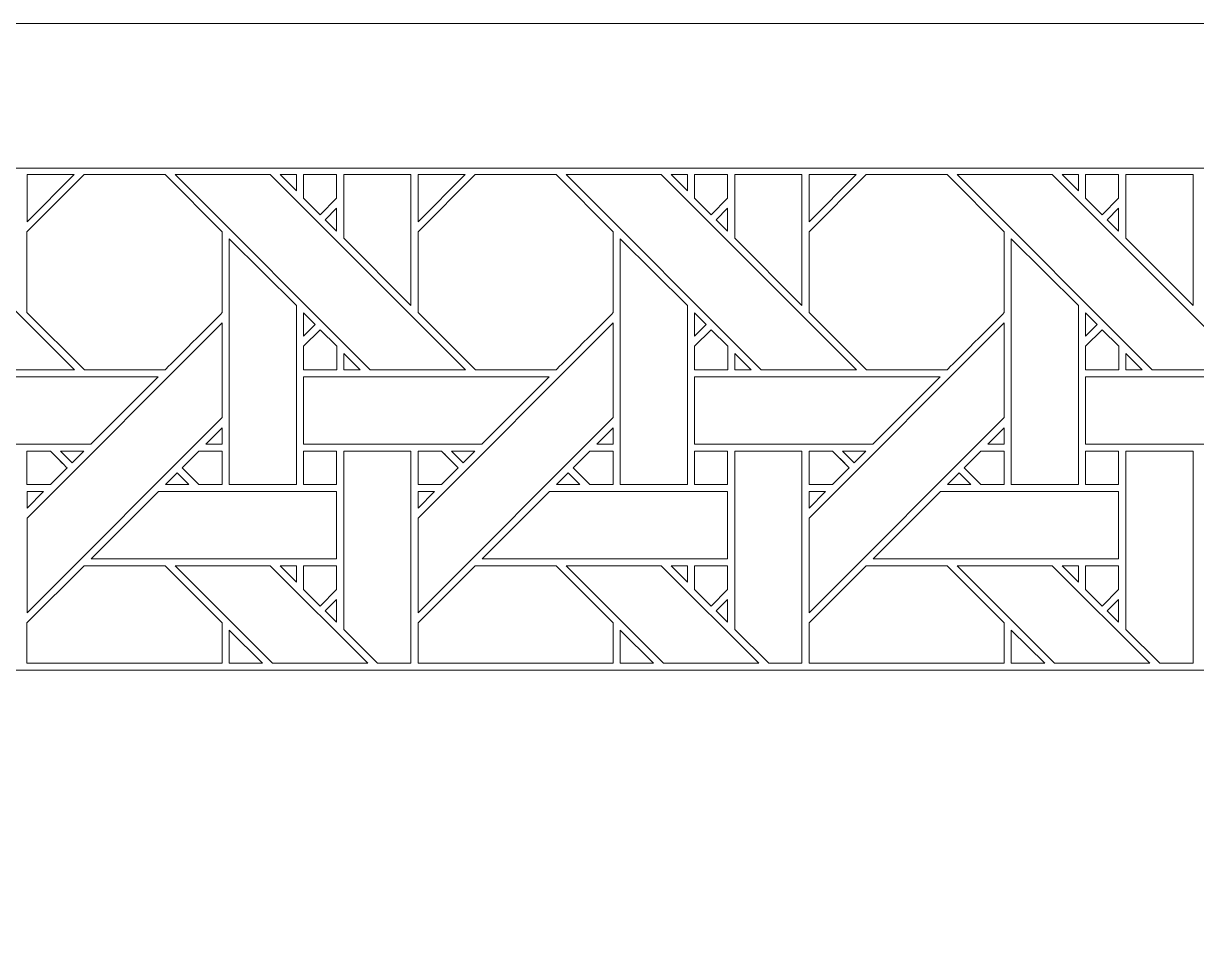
# Model space of a CAD drawing. Header units: inches. Extents: x 7.38 to 17.38, y 6.59 to 11.59.
# Drawn here: x 9.291 to 12.137, y 9.34 to 11.595 of the extents above; entities that cross this region are included whole.
import ezdxf

# ---------------------------------------------------------------- set-up
doc = ezdxf.new("R2010")
doc.units = ezdxf.units.IN
doc.header["$MEASUREMENT"] = 0
doc.layers.add('Design', color=7, linetype='Continuous', lineweight=0)

msp = doc.modelspace()

# ---------------------------------------------------------------- linework, layer by layer
at = {"layer": 'Design'}
for points, knots in [([(7.3829, 11.5948), (7.3829, 11.5948), (7.3829, 6.5948), (7.3829, 6.5948), (7.3829, 6.5948), (17.3829, 6.5948), (17.3829, 6.5948), (17.3829, 6.5948), (17.3829, 11.5948), (17.3829, 11.5948), (17.3829, 11.5948), (7.3829, 11.5948), (7.3829, 11.5948)], [0, 0, 0, 0, 1, 1, 1, 2, 2, 2, 3, 3, 3, 4, 4, 4, 4]), ([(7.7229, 11.2442), (7.7229, 11.2442), (7.7229, 6.9453), (7.7229, 6.9453), (7.7229, 6.9453), (17.0428, 6.9453), (17.0428, 6.9453), (17.0428, 6.9453), (17.0428, 11.2442), (17.0428, 11.2442), (17.0428, 11.2442), (7.7229, 11.2442), (7.7229, 11.2442)], [0, 0, 0, 0, 1, 1, 1, 2, 2, 2, 3, 3, 3, 4, 4, 4, 4]), ([(8.9412, 11.2285), (8.9412, 11.2285), (9.4149, 10.7549), (9.4149, 10.7549), (9.4149, 10.7549), (9.1838, 10.7549), (9.1838, 10.7549), (9.1838, 10.7549), (8.7103, 11.2285), (8.7103, 11.2285), (8.7103, 11.2285), (8.9412, 11.2285), (8.9412, 11.2285)], [0, 0, 0, 0, 1, 1, 1, 2, 2, 2, 3, 3, 3, 4, 4, 4, 4]), ([(9.2998, 11.0898), (9.2998, 11.0898), (9.4385, 11.2285), (9.4385, 11.2285), (9.4385, 11.2285), (9.6347, 11.2285), (9.6347, 11.2285), (9.6347, 11.2285), (9.7735, 11.0898), (9.7735, 11.0898), (9.7735, 11.0898), (9.7735, 10.8936), (9.7735, 10.8936), (9.7557, 10.8757), (9.6438, 10.7639), (9.6348, 10.7549), (9.6348, 10.7549), (9.4391, 10.7549), (9.4391, 10.7549), (9.4391, 10.7549), (9.2998, 10.8942), (9.2998, 10.8942), (9.2998, 10.8942), (9.2998, 11.0898), (9.2998, 11.0898)], [0, 0, 0, 0, 1, 1, 1, 2, 2, 2, 3, 3, 3, 4, 4, 4, 5, 5, 5, 6, 6, 6, 7, 7, 7, 8, 8, 8, 8]), ([(9.2998, 11.0898), (9.2998, 11.0898), (9.4385, 11.2285), (9.4385, 11.2285), (9.4385, 11.2285), (9.6347, 11.2285), (9.6347, 11.2285), (9.6347, 11.2285), (9.7735, 11.0898), (9.7735, 11.0898), (9.7735, 11.0898), (9.7735, 10.8936), (9.7735, 10.8936), (9.7557, 10.8757), (9.6438, 10.7639), (9.6348, 10.7549), (9.6348, 10.7549), (9.4391, 10.7549), (9.4391, 10.7549), (9.4391, 10.7549), (9.2998, 10.8942), (9.2998, 10.8942), (9.2998, 10.8942), (9.2998, 11.0898), (9.2998, 11.0898)], [0, 0, 0, 0, 1, 1, 1, 2, 2, 2, 3, 3, 3, 4, 4, 4, 5, 5, 5, 6, 6, 6, 7, 7, 7, 8, 8, 8, 8]), ([(9.2999, 11.2286), (9.2999, 11.2286), (9.4142, 11.2286), (9.4142, 11.2286), (9.4142, 11.2286), (9.2999, 11.1142), (9.2999, 11.1142), (9.2999, 11.1142), (9.2999, 11.2286), (9.2999, 11.2286)], [0, 0, 0, 0, 1, 1, 1, 2, 2, 2, 3, 3, 3, 3]), ([(9.89, 11.2285), (9.89, 11.2285), (10.3636, 10.7549), (10.3636, 10.7549), (10.3636, 10.7549), (10.1326, 10.7549), (10.1326, 10.7549), (10.1326, 10.7549), (9.659, 11.2285), (9.659, 11.2285), (9.659, 11.2285), (9.89, 11.2285), (9.89, 11.2285)], [0, 0, 0, 0, 1, 1, 1, 2, 2, 2, 3, 3, 3, 4, 4, 4, 4]), ([(9.9535, 11.2285), (9.9535, 11.2285), (9.9535, 11.1887), (9.9535, 11.1887), (9.9535, 11.1887), (9.9141, 11.2285), (9.9141, 11.2285), (9.9141, 11.2285), (9.9535, 11.2285), (9.9535, 11.2285)], [0, 0, 0, 0, 1, 1, 1, 2, 2, 2, 3, 3, 3, 3]), ([(9.9707, 11.2286), (9.9707, 11.2286), (10.0509, 11.2286), (10.0509, 11.2286), (10.0509, 11.2286), (10.0509, 11.171), (10.0509, 11.171), (10.0509, 11.171), (10.011, 11.131), (10.011, 11.131), (10.011, 11.131), (9.9707, 11.1714), (9.9707, 11.1714), (9.9707, 11.1714), (9.9707, 11.2286), (9.9707, 11.2286)], [0, 0, 0, 0, 1, 1, 1, 2, 2, 2, 3, 3, 3, 4, 4, 4, 5, 5, 5, 5]), ([(9.9707, 11.2286), (9.9707, 11.2286), (10.0509, 11.2286), (10.0509, 11.2286), (10.0509, 11.2286), (10.0509, 11.171), (10.0509, 11.171), (10.0509, 11.171), (10.011, 11.131), (10.011, 11.131), (10.011, 11.131), (9.9707, 11.1714), (9.9707, 11.1714), (9.9707, 11.1714), (9.9707, 11.2286), (9.9707, 11.2286)], [0, 0, 0, 0, 1, 1, 1, 2, 2, 2, 3, 3, 3, 4, 4, 4, 5, 5, 5, 5]), ([(10.0685, 11.2286), (10.0685, 11.2286), (10.2314, 11.2286), (10.2314, 11.2286), (10.2314, 11.2286), (10.2314, 10.9113), (10.2314, 10.9113), (10.2314, 10.9113), (10.0685, 11.0742), (10.0685, 11.0742), (10.0685, 11.0742), (10.0685, 11.2286), (10.0685, 11.2286)], [0, 0, 0, 0, 1, 1, 1, 2, 2, 2, 3, 3, 3, 4, 4, 4, 4]), ([(10.2486, 11.2286), (10.2486, 11.2286), (10.363, 11.2286), (10.363, 11.2286), (10.363, 11.2286), (10.2486, 11.1142), (10.2486, 11.1142), (10.2486, 11.1142), (10.2486, 11.2286), (10.2486, 11.2286)], [0, 0, 0, 0, 1, 1, 1, 2, 2, 2, 3, 3, 3, 3]), ([(10.2486, 11.0898), (10.2486, 11.0898), (10.3873, 11.2285), (10.3873, 11.2285), (10.3873, 11.2285), (10.5835, 11.2285), (10.5835, 11.2285), (10.5835, 11.2285), (10.7222, 11.0898), (10.7222, 11.0898), (10.7222, 11.0898), (10.7222, 10.8936), (10.7222, 10.8936), (10.7044, 10.8757), (10.5925, 10.7639), (10.5835, 10.7549), (10.5835, 10.7549), (10.3878, 10.7549), (10.3878, 10.7549), (10.3878, 10.7549), (10.2486, 10.8942), (10.2486, 10.8942), (10.2486, 10.8942), (10.2486, 11.0898), (10.2486, 11.0898)], [0, 0, 0, 0, 1, 1, 1, 2, 2, 2, 3, 3, 3, 4, 4, 4, 5, 5, 5, 6, 6, 6, 7, 7, 7, 8, 8, 8, 8]), ([(10.2486, 11.0898), (10.2486, 11.0898), (10.3873, 11.2285), (10.3873, 11.2285), (10.3873, 11.2285), (10.5835, 11.2285), (10.5835, 11.2285), (10.5835, 11.2285), (10.7222, 11.0898), (10.7222, 11.0898), (10.7222, 11.0898), (10.7222, 10.8936), (10.7222, 10.8936), (10.7043, 10.8756), (10.5924, 10.7639), (10.5835, 10.7549), (10.5835, 10.7549), (10.3878, 10.7549), (10.3878, 10.7549), (10.3878, 10.7549), (10.2486, 10.8942), (10.2486, 10.8942), (10.2486, 10.8942), (10.2486, 11.0898), (10.2486, 11.0898)], [0, 0, 0, 0, 1, 1, 1, 2, 2, 2, 3, 3, 3, 4, 4, 4, 5, 5, 5, 6, 6, 6, 7, 7, 7, 8, 8, 8, 8]), ([(10.8387, 11.2285), (10.8387, 11.2285), (11.3123, 10.7549), (11.3123, 10.7549), (11.3123, 10.7549), (11.0813, 10.7549), (11.0813, 10.7549), (11.0813, 10.7549), (10.6077, 11.2285), (10.6077, 11.2285), (10.6077, 11.2285), (10.8387, 11.2285), (10.8387, 11.2285)], [0, 0, 0, 0, 1, 1, 1, 2, 2, 2, 3, 3, 3, 4, 4, 4, 4]), ([(10.9022, 11.2285), (10.9022, 11.2285), (10.9022, 11.1887), (10.9022, 11.1887), (10.9022, 11.1887), (10.8628, 11.2285), (10.8628, 11.2285), (10.8628, 11.2285), (10.9022, 11.2285), (10.9022, 11.2285)], [0, 0, 0, 0, 1, 1, 1, 2, 2, 2, 3, 3, 3, 3]), ([(10.9194, 11.2286), (10.9194, 11.2286), (10.9997, 11.2286), (10.9997, 11.2286), (10.9997, 11.2286), (10.9997, 11.171), (10.9997, 11.171), (10.9997, 11.171), (10.9597, 11.131), (10.9597, 11.131), (10.9597, 11.131), (10.9194, 11.1714), (10.9194, 11.1714), (10.9194, 11.1714), (10.9194, 11.2286), (10.9194, 11.2286)], [0, 0, 0, 0, 1, 1, 1, 2, 2, 2, 3, 3, 3, 4, 4, 4, 5, 5, 5, 5]), ([(10.9194, 11.2286), (10.9194, 11.2286), (10.9997, 11.2286), (10.9997, 11.2286), (10.9997, 11.2286), (10.9997, 11.171), (10.9997, 11.171), (10.9997, 11.171), (10.9597, 11.131), (10.9597, 11.131), (10.9597, 11.131), (10.9194, 11.1714), (10.9194, 11.1714), (10.9194, 11.1714), (10.9194, 11.2286), (10.9194, 11.2286)], [0, 0, 0, 0, 1, 1, 1, 2, 2, 2, 3, 3, 3, 4, 4, 4, 5, 5, 5, 5]), ([(11.0173, 11.2286), (11.0173, 11.2286), (11.1802, 11.2286), (11.1802, 11.2286), (11.1802, 11.2286), (11.1802, 10.9113), (11.1802, 10.9113), (11.1802, 10.9113), (11.0173, 11.0742), (11.0173, 11.0742), (11.0173, 11.0742), (11.0173, 11.2286), (11.0173, 11.2286)], [0, 0, 0, 0, 1, 1, 1, 2, 2, 2, 3, 3, 3, 4, 4, 4, 4]), ([(11.1973, 11.2286), (11.1973, 11.2286), (11.3117, 11.2286), (11.3117, 11.2286), (11.3117, 11.2286), (11.1973, 11.1142), (11.1973, 11.1142), (11.1973, 11.1142), (11.1973, 11.2286), (11.1973, 11.2286)], [0, 0, 0, 0, 1, 1, 1, 2, 2, 2, 3, 3, 3, 3]), ([(11.1973, 11.0898), (11.1973, 11.0898), (11.336, 11.2285), (11.336, 11.2285), (11.336, 11.2285), (11.5322, 11.2285), (11.5322, 11.2285), (11.5322, 11.2285), (11.671, 11.0898), (11.671, 11.0898), (11.671, 11.0898), (11.671, 10.8936), (11.671, 10.8936), (11.6532, 10.8757), (11.5412, 10.7639), (11.5322, 10.7549), (11.5322, 10.7549), (11.3365, 10.7549), (11.3365, 10.7549), (11.3365, 10.7549), (11.1973, 10.8942), (11.1973, 10.8942), (11.1973, 10.8942), (11.1973, 11.0898), (11.1973, 11.0898)], [0, 0, 0, 0, 1, 1, 1, 2, 2, 2, 3, 3, 3, 4, 4, 4, 5, 5, 5, 6, 6, 6, 7, 7, 7, 8, 8, 8, 8]), ([(11.1973, 11.0898), (11.1973, 11.0898), (11.336, 11.2285), (11.336, 11.2285), (11.336, 11.2285), (11.5322, 11.2285), (11.5322, 11.2285), (11.5322, 11.2285), (11.671, 11.0898), (11.671, 11.0898), (11.671, 11.0898), (11.671, 10.8936), (11.671, 10.8936), (11.653, 10.8756), (11.5411, 10.7639), (11.5322, 10.7549), (11.5322, 10.7549), (11.3365, 10.7549), (11.3365, 10.7549), (11.3365, 10.7549), (11.1973, 10.8942), (11.1973, 10.8942), (11.1973, 10.8942), (11.1973, 11.0898), (11.1973, 11.0898)], [0, 0, 0, 0, 1, 1, 1, 2, 2, 2, 3, 3, 3, 4, 4, 4, 5, 5, 5, 6, 6, 6, 7, 7, 7, 8, 8, 8, 8]), ([(11.7874, 11.2285), (11.7874, 11.2285), (12.2611, 10.7549), (12.2611, 10.7549), (12.2611, 10.7549), (12.03, 10.7549), (12.03, 10.7549), (12.03, 10.7549), (11.5565, 11.2285), (11.5565, 11.2285), (11.5565, 11.2285), (11.7874, 11.2285), (11.7874, 11.2285)], [0, 0, 0, 0, 1, 1, 1, 2, 2, 2, 3, 3, 3, 4, 4, 4, 4]), ([(11.851, 11.2285), (11.851, 11.2285), (11.851, 11.1887), (11.851, 11.1887), (11.851, 11.1887), (11.8115, 11.2285), (11.8115, 11.2285), (11.8115, 11.2285), (11.851, 11.2285), (11.851, 11.2285)], [0, 0, 0, 0, 1, 1, 1, 2, 2, 2, 3, 3, 3, 3]), ([(11.8682, 11.2286), (11.8682, 11.2286), (11.9484, 11.2286), (11.9484, 11.2286), (11.9484, 11.2286), (11.9484, 11.171), (11.9484, 11.171), (11.9484, 11.171), (11.9085, 11.131), (11.9085, 11.131), (11.9085, 11.131), (11.8682, 11.1714), (11.8682, 11.1714), (11.8682, 11.1714), (11.8682, 11.2286), (11.8682, 11.2286)], [0, 0, 0, 0, 1, 1, 1, 2, 2, 2, 3, 3, 3, 4, 4, 4, 5, 5, 5, 5]), ([(11.8682, 11.2286), (11.8682, 11.2286), (11.9484, 11.2286), (11.9484, 11.2286), (11.9484, 11.2286), (11.9484, 11.171), (11.9484, 11.171), (11.9484, 11.171), (11.9085, 11.131), (11.9085, 11.131), (11.9085, 11.131), (11.8682, 11.1714), (11.8682, 11.1714), (11.8682, 11.1714), (11.8682, 11.2286), (11.8682, 11.2286)], [0, 0, 0, 0, 1, 1, 1, 2, 2, 2, 3, 3, 3, 4, 4, 4, 5, 5, 5, 5]), ([(11.966, 11.2286), (11.966, 11.2286), (12.1289, 11.2286), (12.1289, 11.2286), (12.1289, 11.2286), (12.1289, 10.9113), (12.1289, 10.9113), (12.1289, 10.9113), (11.966, 11.0742), (11.966, 11.0742), (11.966, 11.0742), (11.966, 11.2286), (11.966, 11.2286)], [0, 0, 0, 0, 1, 1, 1, 2, 2, 2, 3, 3, 3, 4, 4, 4, 4]), ([(10.051, 11.1467), (10.051, 11.1467), (10.051, 11.0915), (10.051, 11.0915), (10.051, 11.0915), (10.0232, 11.1189), (10.0232, 11.1189), (10.0232, 11.1189), (10.051, 11.1467), (10.051, 11.1467)], [0, 0, 0, 0, 1, 1, 1, 2, 2, 2, 3, 3, 3, 3]), ([(10.9997, 11.1467), (10.9997, 11.1467), (10.9997, 11.0915), (10.9997, 11.0915), (10.9997, 11.0915), (10.9719, 11.1189), (10.9719, 11.1189), (10.9719, 11.1189), (10.9997, 11.1467), (10.9997, 11.1467)], [0, 0, 0, 0, 1, 1, 1, 2, 2, 2, 3, 3, 3, 3]), ([(11.9484, 11.1467), (11.9484, 11.1467), (11.9484, 11.0915), (11.9484, 11.0915), (11.9484, 11.0915), (11.9207, 11.1189), (11.9207, 11.1189), (11.9207, 11.1189), (11.9484, 11.1467), (11.9484, 11.1467)], [0, 0, 0, 0, 1, 1, 1, 2, 2, 2, 3, 3, 3, 3]), ([(9.7907, 10.4769), (9.7907, 10.4769), (9.7907, 11.0727), (9.7907, 11.0727), (9.7907, 11.0727), (9.9534, 10.9106), (9.9534, 10.9106), (9.9534, 10.9106), (9.9534, 10.4769), (9.9534, 10.4769), (9.9534, 10.4769), (9.7907, 10.4769), (9.7907, 10.4769)], [0, 0, 0, 0, 1, 1, 1, 2, 2, 2, 3, 3, 3, 4, 4, 4, 4]), ([(10.7394, 10.4769), (10.7394, 10.4769), (10.7394, 11.0727), (10.7394, 11.0727), (10.7394, 11.0727), (10.9022, 10.9106), (10.9022, 10.9106), (10.9022, 10.9106), (10.9022, 10.4769), (10.9022, 10.4769), (10.9022, 10.4769), (10.7394, 10.4769), (10.7394, 10.4769)], [0, 0, 0, 0, 1, 1, 1, 2, 2, 2, 3, 3, 3, 4, 4, 4, 4]), ([(11.6881, 10.4769), (11.6881, 10.4769), (11.6881, 11.0727), (11.6881, 11.0727), (11.6881, 11.0727), (11.8509, 10.9106), (11.8509, 10.9106), (11.8509, 10.9106), (11.8509, 10.4769), (11.8509, 10.4769), (11.8509, 10.4769), (11.6881, 10.4769), (11.6881, 10.4769)], [0, 0, 0, 0, 1, 1, 1, 2, 2, 2, 3, 3, 3, 4, 4, 4, 4]), ([(9.9707, 10.8363), (9.9707, 10.8363), (9.9707, 10.8931), (9.9707, 10.8931), (9.9707, 10.8931), (9.9989, 10.8645), (9.9989, 10.8645), (9.9989, 10.8645), (9.9707, 10.8363), (9.9707, 10.8363)], [0, 0, 0, 0, 1, 1, 1, 2, 2, 2, 3, 3, 3, 3]), ([(10.9195, 10.8363), (10.9195, 10.8363), (10.9195, 10.8931), (10.9195, 10.8931), (10.9195, 10.8931), (10.9476, 10.8645), (10.9476, 10.8645), (10.9476, 10.8645), (10.9195, 10.8363), (10.9195, 10.8363)], [0, 0, 0, 0, 1, 1, 1, 2, 2, 2, 3, 3, 3, 3]), ([(11.8682, 10.8363), (11.8682, 10.8363), (11.8682, 10.8931), (11.8682, 10.8931), (11.8682, 10.8931), (11.8964, 10.8645), (11.8964, 10.8645), (11.8964, 10.8645), (11.8682, 10.8363), (11.8682, 10.8363)], [0, 0, 0, 0, 1, 1, 1, 2, 2, 2, 3, 3, 3, 3]), ([(9.7735, 10.6391), (9.7735, 10.6391), (9.2999, 10.1655), (9.2999, 10.1655), (9.2999, 10.1655), (9.2999, 10.3956), (9.2999, 10.3956), (9.2999, 10.3956), (9.7735, 10.8692), (9.7735, 10.8692), (9.7735, 10.8692), (9.7735, 10.6391), (9.7735, 10.6391)], [0, 0, 0, 0, 1, 1, 1, 2, 2, 2, 3, 3, 3, 4, 4, 4, 4]), ([(10.0514, 10.7547), (10.0514, 10.7547), (9.9707, 10.7547), (9.9707, 10.7547), (9.9707, 10.7547), (9.9707, 10.812), (9.9707, 10.812), (9.9707, 10.812), (10.011, 10.8523), (10.011, 10.8523), (10.011, 10.8523), (10.0514, 10.812), (10.0514, 10.812), (10.0514, 10.812), (10.0514, 10.7547), (10.0514, 10.7547)], [0, 0, 0, 0, 1, 1, 1, 2, 2, 2, 3, 3, 3, 4, 4, 4, 5, 5, 5, 5]), ([(10.011, 10.8523), (10.011, 10.8523), (10.0514, 10.812), (10.0514, 10.812), (10.0514, 10.812), (10.0514, 10.7547), (10.0514, 10.7547), (10.0514, 10.7547), (9.9707, 10.7547), (9.9707, 10.7547), (9.9707, 10.7547), (9.9707, 10.812), (9.9707, 10.812), (9.9707, 10.812), (10.011, 10.8523), (10.011, 10.8523)], [0, 0, 0, 0, 1, 1, 1, 2, 2, 2, 3, 3, 3, 4, 4, 4, 5, 5, 5, 5]), ([(10.7222, 10.6391), (10.7222, 10.6391), (10.2486, 10.1655), (10.2486, 10.1655), (10.2486, 10.1655), (10.2486, 10.3956), (10.2486, 10.3956), (10.2486, 10.3956), (10.7222, 10.8692), (10.7222, 10.8692), (10.7222, 10.8692), (10.7222, 10.6391), (10.7222, 10.6391)], [0, 0, 0, 0, 1, 1, 1, 2, 2, 2, 3, 3, 3, 4, 4, 4, 4]), ([(11.0001, 10.7547), (11.0001, 10.7547), (10.9194, 10.7547), (10.9194, 10.7547), (10.9194, 10.7547), (10.9194, 10.812), (10.9194, 10.812), (10.9194, 10.812), (10.9598, 10.8523), (10.9598, 10.8523), (10.9598, 10.8523), (11.0001, 10.812), (11.0001, 10.812), (11.0001, 10.812), (11.0001, 10.7547), (11.0001, 10.7547)], [0, 0, 0, 0, 1, 1, 1, 2, 2, 2, 3, 3, 3, 4, 4, 4, 5, 5, 5, 5]), ([(10.9598, 10.8523), (10.9598, 10.8523), (11.0001, 10.812), (11.0001, 10.812), (11.0001, 10.812), (11.0001, 10.7547), (11.0001, 10.7547), (11.0001, 10.7547), (10.9194, 10.7547), (10.9194, 10.7547), (10.9194, 10.7547), (10.9194, 10.812), (10.9194, 10.812), (10.9194, 10.812), (10.9598, 10.8523), (10.9598, 10.8523)], [0, 0, 0, 0, 1, 1, 1, 2, 2, 2, 3, 3, 3, 4, 4, 4, 5, 5, 5, 5]), ([(11.671, 10.6391), (11.671, 10.6391), (11.1973, 10.1655), (11.1973, 10.1655), (11.1973, 10.1655), (11.1973, 10.3956), (11.1973, 10.3956), (11.1973, 10.3956), (11.671, 10.8692), (11.671, 10.8692), (11.671, 10.8692), (11.671, 10.6391), (11.671, 10.6391)], [0, 0, 0, 0, 1, 1, 1, 2, 2, 2, 3, 3, 3, 4, 4, 4, 4]), ([(11.9488, 10.7547), (11.9488, 10.7547), (11.8682, 10.7547), (11.8682, 10.7547), (11.8682, 10.7547), (11.8682, 10.812), (11.8682, 10.812), (11.8682, 10.812), (11.9085, 10.8523), (11.9085, 10.8523), (11.9085, 10.8523), (11.9488, 10.812), (11.9488, 10.812), (11.9488, 10.812), (11.9488, 10.7547), (11.9488, 10.7547)], [0, 0, 0, 0, 1, 1, 1, 2, 2, 2, 3, 3, 3, 4, 4, 4, 5, 5, 5, 5]), ([(11.9085, 10.8523), (11.9085, 10.8523), (11.9488, 10.812), (11.9488, 10.812), (11.9488, 10.812), (11.9488, 10.7547), (11.9488, 10.7547), (11.9488, 10.7547), (11.8682, 10.7547), (11.8682, 10.7547), (11.8682, 10.7547), (11.8682, 10.812), (11.8682, 10.812), (11.8682, 10.812), (11.9085, 10.8523), (11.9085, 10.8523)], [0, 0, 0, 0, 1, 1, 1, 2, 2, 2, 3, 3, 3, 4, 4, 4, 5, 5, 5, 5]), ([(10.0686, 10.7549), (10.0686, 10.7549), (10.0686, 10.7947), (10.0686, 10.7947), (10.0686, 10.7947), (10.1084, 10.7549), (10.1084, 10.7549), (10.1084, 10.7549), (10.0686, 10.7549), (10.0686, 10.7549)], [0, 0, 0, 0, 1, 1, 1, 2, 2, 2, 3, 3, 3, 3]), ([(11.0174, 10.7549), (11.0174, 10.7549), (11.0174, 10.7947), (11.0174, 10.7947), (11.0174, 10.7947), (11.0571, 10.7549), (11.0571, 10.7549), (11.0571, 10.7549), (11.0174, 10.7549), (11.0174, 10.7549)], [0, 0, 0, 0, 1, 1, 1, 2, 2, 2, 3, 3, 3, 3]), ([(11.9661, 10.7549), (11.9661, 10.7549), (11.9661, 10.7947), (11.9661, 10.7947), (11.9661, 10.7947), (12.0058, 10.7549), (12.0058, 10.7549), (12.0058, 10.7549), (11.9661, 10.7549), (11.9661, 10.7549)], [0, 0, 0, 0, 1, 1, 1, 2, 2, 2, 3, 3, 3, 3]), ([(9.6177, 10.7376), (9.6177, 10.7376), (9.455, 10.5749), (9.455, 10.5749), (9.455, 10.5749), (9.022, 10.5749), (9.022, 10.5749), (9.022, 10.5749), (9.022, 10.7376), (9.022, 10.7376), (9.022, 10.7376), (9.6177, 10.7376), (9.6177, 10.7376)], [0, 0, 0, 0, 1, 1, 1, 2, 2, 2, 3, 3, 3, 4, 4, 4, 4]), ([(10.5664, 10.7376), (10.5664, 10.7376), (10.4037, 10.5749), (10.4037, 10.5749), (10.4037, 10.5749), (9.9707, 10.5749), (9.9707, 10.5749), (9.9707, 10.5749), (9.9707, 10.7376), (9.9707, 10.7376), (9.9707, 10.7376), (10.5664, 10.7376), (10.5664, 10.7376)], [0, 0, 0, 0, 1, 1, 1, 2, 2, 2, 3, 3, 3, 4, 4, 4, 4]), ([(11.5152, 10.7376), (11.5152, 10.7376), (11.3524, 10.5749), (11.3524, 10.5749), (11.3524, 10.5749), (10.9195, 10.5749), (10.9195, 10.5749), (10.9195, 10.5749), (10.9195, 10.7376), (10.9195, 10.7376), (10.9195, 10.7376), (11.5152, 10.7376), (11.5152, 10.7376)], [0, 0, 0, 0, 1, 1, 1, 2, 2, 2, 3, 3, 3, 4, 4, 4, 4]), ([(12.4639, 10.7376), (12.4639, 10.7376), (12.3012, 10.5749), (12.3012, 10.5749), (12.3012, 10.5749), (11.8682, 10.5749), (11.8682, 10.5749), (11.8682, 10.5749), (11.8682, 10.7376), (11.8682, 10.7376), (11.8682, 10.7376), (12.4639, 10.7376), (12.4639, 10.7376)], [0, 0, 0, 0, 1, 1, 1, 2, 2, 2, 3, 3, 3, 4, 4, 4, 4]), ([(9.7735, 10.575), (9.7735, 10.575), (9.7338, 10.575), (9.7338, 10.575), (9.7338, 10.575), (9.7735, 10.6147), (9.7735, 10.6147), (9.7735, 10.6147), (9.7735, 10.575), (9.7735, 10.575)], [0, 0, 0, 0, 1, 1, 1, 2, 2, 2, 3, 3, 3, 3]), ([(10.7223, 10.575), (10.7223, 10.575), (10.6825, 10.575), (10.6825, 10.575), (10.6825, 10.575), (10.7223, 10.6147), (10.7223, 10.6147), (10.7223, 10.6147), (10.7223, 10.575), (10.7223, 10.575)], [0, 0, 0, 0, 1, 1, 1, 2, 2, 2, 3, 3, 3, 3]), ([(11.671, 10.575), (11.671, 10.575), (11.6312, 10.575), (11.6312, 10.575), (11.6312, 10.575), (11.671, 10.6147), (11.671, 10.6147), (11.671, 10.6147), (11.671, 10.575), (11.671, 10.575)], [0, 0, 0, 0, 1, 1, 1, 2, 2, 2, 3, 3, 3, 3]), ([(9.2998, 10.5577), (9.2998, 10.5577), (9.3569, 10.5577), (9.3569, 10.5577), (9.362, 10.5526), (9.3928, 10.5218), (9.3972, 10.5173), (9.3972, 10.5173), (9.3568, 10.4769), (9.3568, 10.4769), (9.3568, 10.4769), (9.2998, 10.4769), (9.2998, 10.4769), (9.2998, 10.4769), (9.2998, 10.5577), (9.2998, 10.5577)], [0, 0, 0, 0, 1, 1, 1, 2, 2, 2, 3, 3, 3, 4, 4, 4, 5, 5, 5, 5]), ([(9.3972, 10.5173), (9.3972, 10.5173), (9.3568, 10.4769), (9.3568, 10.4769), (9.3568, 10.4769), (9.2998, 10.4769), (9.2998, 10.4769), (9.2998, 10.4769), (9.2998, 10.5577), (9.2998, 10.5577), (9.2998, 10.5577), (9.3569, 10.5577), (9.3569, 10.5577), (9.3621, 10.5525), (9.3929, 10.5216), (9.3972, 10.5173)], [0, 0, 0, 0, 1, 1, 1, 2, 2, 2, 3, 3, 3, 4, 4, 4, 5, 5, 5, 5]), ([(9.3813, 10.5577), (9.3813, 10.5577), (9.4377, 10.5577), (9.4377, 10.5577), (9.4377, 10.5577), (9.4095, 10.5295), (9.4095, 10.5295), (9.4095, 10.5295), (9.3813, 10.5577), (9.3813, 10.5577)], [0, 0, 0, 0, 1, 1, 1, 2, 2, 2, 3, 3, 3, 3]), ([(9.7735, 10.4769), (9.7735, 10.4769), (9.7164, 10.4769), (9.7164, 10.4769), (9.7164, 10.4769), (9.676, 10.5173), (9.676, 10.5173), (9.676, 10.5173), (9.7165, 10.5577), (9.7165, 10.5577), (9.7165, 10.5577), (9.7735, 10.5577), (9.7735, 10.5577), (9.7735, 10.5577), (9.7735, 10.4769), (9.7735, 10.4769)], [0, 0, 0, 0, 1, 1, 1, 2, 2, 2, 3, 3, 3, 4, 4, 4, 5, 5, 5, 5]), ([(9.676, 10.5173), (9.676, 10.5173), (9.7165, 10.5577), (9.7165, 10.5577), (9.7165, 10.5577), (9.7735, 10.5577), (9.7735, 10.5577), (9.7735, 10.5577), (9.7735, 10.4769), (9.7735, 10.4769), (9.7735, 10.4769), (9.7164, 10.4769), (9.7164, 10.4769), (9.7164, 10.4769), (9.676, 10.5173), (9.676, 10.5173)], [0, 0, 0, 0, 1, 1, 1, 2, 2, 2, 3, 3, 3, 4, 4, 4, 5, 5, 5, 5]), ([(10.0509, 10.4769), (10.0509, 10.4769), (9.9707, 10.4769), (9.9707, 10.4769), (9.9707, 10.4769), (9.9707, 10.5577), (9.9707, 10.5577), (9.9707, 10.5577), (10.0509, 10.5577), (10.0509, 10.5577), (10.0509, 10.5577), (10.0509, 10.4769), (10.0509, 10.4769)], [0, 0, 0, 0, 1, 1, 1, 2, 2, 2, 3, 3, 3, 4, 4, 4, 4]), ([(10.0509, 10.5577), (10.0509, 10.5577), (10.0509, 10.4769), (10.0509, 10.4769), (10.0509, 10.4769), (9.9707, 10.4769), (9.9707, 10.4769), (9.9707, 10.4769), (9.9707, 10.5577), (9.9707, 10.5577), (9.9707, 10.5577), (10.0509, 10.5577), (10.0509, 10.5577)], [0, 0, 0, 0, 1, 1, 1, 2, 2, 2, 3, 3, 3, 4, 4, 4, 4]), ([(10.2314, 10.0434), (10.2314, 10.0434), (10.1506, 10.0434), (10.1506, 10.0434), (10.1506, 10.0434), (10.0685, 10.1255), (10.0685, 10.1255), (10.0685, 10.1255), (10.0685, 10.5577), (10.0685, 10.5577), (10.0685, 10.5577), (10.2314, 10.5577), (10.2314, 10.5577), (10.2314, 10.5577), (10.2314, 10.0434), (10.2314, 10.0434)], [0, 0, 0, 0, 1, 1, 1, 2, 2, 2, 3, 3, 3, 4, 4, 4, 5, 5, 5, 5]), ([(10.2486, 10.5577), (10.2486, 10.5577), (10.3056, 10.5577), (10.3056, 10.5577), (10.3108, 10.5526), (10.3415, 10.5218), (10.346, 10.5173), (10.346, 10.5173), (10.3055, 10.4769), (10.3055, 10.4769), (10.3055, 10.4769), (10.2486, 10.4769), (10.2486, 10.4769), (10.2486, 10.4769), (10.2486, 10.5577), (10.2486, 10.5577)], [0, 0, 0, 0, 1, 1, 1, 2, 2, 2, 3, 3, 3, 4, 4, 4, 5, 5, 5, 5]), ([(10.3301, 10.5332), (10.3301, 10.5332), (10.346, 10.5173), (10.346, 10.5173), (10.346, 10.5173), (10.3055, 10.4769), (10.3055, 10.4769), (10.3055, 10.4769), (10.2486, 10.4769), (10.2486, 10.4769), (10.2486, 10.4769), (10.2486, 10.5577), (10.2486, 10.5577), (10.2486, 10.5577), (10.3056, 10.5577), (10.3056, 10.5577), (10.311, 10.5524), (10.3208, 10.5425), (10.3301, 10.5332)], [0, 0, 0, 0, 1, 1, 1, 2, 2, 2, 3, 3, 3, 4, 4, 4, 5, 5, 5, 6, 6, 6, 6]), ([(10.33, 10.5577), (10.33, 10.5577), (10.3865, 10.5577), (10.3865, 10.5577), (10.3865, 10.5577), (10.3582, 10.5295), (10.3582, 10.5295), (10.3582, 10.5295), (10.33, 10.5577), (10.33, 10.5577)], [0, 0, 0, 0, 1, 1, 1, 2, 2, 2, 3, 3, 3, 3]), ([(10.7222, 10.4769), (10.7222, 10.4769), (10.6651, 10.4769), (10.6651, 10.4769), (10.6651, 10.4769), (10.6248, 10.5173), (10.6248, 10.5173), (10.6248, 10.5173), (10.6652, 10.5577), (10.6652, 10.5577), (10.6652, 10.5577), (10.7222, 10.5577), (10.7222, 10.5577), (10.7222, 10.5577), (10.7222, 10.4769), (10.7222, 10.4769)], [0, 0, 0, 0, 1, 1, 1, 2, 2, 2, 3, 3, 3, 4, 4, 4, 5, 5, 5, 5]), ([(10.6248, 10.5173), (10.6248, 10.5173), (10.6652, 10.5577), (10.6652, 10.5577), (10.6652, 10.5577), (10.7222, 10.5577), (10.7222, 10.5577), (10.7222, 10.5577), (10.7222, 10.4769), (10.7222, 10.4769), (10.7222, 10.4769), (10.6651, 10.4769), (10.6651, 10.4769), (10.6651, 10.4769), (10.6248, 10.5173), (10.6248, 10.5173)], [0, 0, 0, 0, 1, 1, 1, 2, 2, 2, 3, 3, 3, 4, 4, 4, 5, 5, 5, 5]), ([(10.9997, 10.4769), (10.9997, 10.4769), (10.9194, 10.4769), (10.9194, 10.4769), (10.9194, 10.4769), (10.9194, 10.5577), (10.9194, 10.5577), (10.9194, 10.5577), (10.9997, 10.5577), (10.9997, 10.5577), (10.9997, 10.5577), (10.9997, 10.4769), (10.9997, 10.4769)], [0, 0, 0, 0, 1, 1, 1, 2, 2, 2, 3, 3, 3, 4, 4, 4, 4]), ([(10.9997, 10.5577), (10.9997, 10.5577), (10.9997, 10.4769), (10.9997, 10.4769), (10.9997, 10.4769), (10.9194, 10.4769), (10.9194, 10.4769), (10.9194, 10.4769), (10.9194, 10.5577), (10.9194, 10.5577), (10.9194, 10.5577), (10.9997, 10.5577), (10.9997, 10.5577)], [0, 0, 0, 0, 1, 1, 1, 2, 2, 2, 3, 3, 3, 4, 4, 4, 4]), ([(11.1802, 10.0434), (11.1802, 10.0434), (11.0994, 10.0434), (11.0994, 10.0434), (11.0994, 10.0434), (11.0173, 10.1255), (11.0173, 10.1255), (11.0173, 10.1255), (11.0173, 10.5577), (11.0173, 10.5577), (11.0173, 10.5577), (11.1802, 10.5577), (11.1802, 10.5577), (11.1802, 10.5577), (11.1802, 10.0434), (11.1802, 10.0434)], [0, 0, 0, 0, 1, 1, 1, 2, 2, 2, 3, 3, 3, 4, 4, 4, 5, 5, 5, 5]), ([(11.1973, 10.5577), (11.1973, 10.5577), (11.2544, 10.5577), (11.2544, 10.5577), (11.2595, 10.5526), (11.2903, 10.5218), (11.2947, 10.5173), (11.2947, 10.5173), (11.2543, 10.4769), (11.2543, 10.4769), (11.2543, 10.4769), (11.1973, 10.4769), (11.1973, 10.4769), (11.1973, 10.4769), (11.1973, 10.5577), (11.1973, 10.5577)], [0, 0, 0, 0, 1, 1, 1, 2, 2, 2, 3, 3, 3, 4, 4, 4, 5, 5, 5, 5]), ([(11.2947, 10.5173), (11.2947, 10.5173), (11.2543, 10.4769), (11.2543, 10.4769), (11.2543, 10.4769), (11.1973, 10.4769), (11.1973, 10.4769), (11.1973, 10.4769), (11.1973, 10.5577), (11.1973, 10.5577), (11.1973, 10.5577), (11.2544, 10.5577), (11.2544, 10.5577), (11.2596, 10.5525), (11.2904, 10.5217), (11.2947, 10.5173)], [0, 0, 0, 0, 1, 1, 1, 2, 2, 2, 3, 3, 3, 4, 4, 4, 5, 5, 5, 5]), ([(11.2787, 10.5577), (11.2787, 10.5577), (11.3352, 10.5577), (11.3352, 10.5577), (11.3352, 10.5577), (11.3069, 10.5295), (11.3069, 10.5295), (11.3069, 10.5295), (11.2787, 10.5577), (11.2787, 10.5577)], [0, 0, 0, 0, 1, 1, 1, 2, 2, 2, 3, 3, 3, 3]), ([(11.671, 10.4769), (11.671, 10.4769), (11.6139, 10.4769), (11.6139, 10.4769), (11.6139, 10.4769), (11.5735, 10.5173), (11.5735, 10.5173), (11.5735, 10.5173), (11.6139, 10.5577), (11.6139, 10.5577), (11.6139, 10.5577), (11.671, 10.5577), (11.671, 10.5577), (11.671, 10.5577), (11.671, 10.4769), (11.671, 10.4769)], [0, 0, 0, 0, 1, 1, 1, 2, 2, 2, 3, 3, 3, 4, 4, 4, 5, 5, 5, 5]), ([(11.5735, 10.5173), (11.5735, 10.5173), (11.6139, 10.5577), (11.6139, 10.5577), (11.6139, 10.5577), (11.671, 10.5577), (11.671, 10.5577), (11.671, 10.5577), (11.671, 10.4769), (11.671, 10.4769), (11.671, 10.4769), (11.6139, 10.4769), (11.6139, 10.4769), (11.6139, 10.4769), (11.5735, 10.5173), (11.5735, 10.5173)], [0, 0, 0, 0, 1, 1, 1, 2, 2, 2, 3, 3, 3, 4, 4, 4, 5, 5, 5, 5]), ([(11.9484, 10.4769), (11.9484, 10.4769), (11.8682, 10.4769), (11.8682, 10.4769), (11.8682, 10.4769), (11.8682, 10.5577), (11.8682, 10.5577), (11.8682, 10.5577), (11.9484, 10.5577), (11.9484, 10.5577), (11.9484, 10.5577), (11.9484, 10.4769), (11.9484, 10.4769)], [0, 0, 0, 0, 1, 1, 1, 2, 2, 2, 3, 3, 3, 4, 4, 4, 4]), ([(11.9484, 10.5577), (11.9484, 10.5577), (11.9484, 10.4769), (11.9484, 10.4769), (11.9484, 10.4769), (11.8682, 10.4769), (11.8682, 10.4769), (11.8682, 10.4769), (11.8682, 10.5577), (11.8682, 10.5577), (11.8682, 10.5577), (11.9484, 10.5577), (11.9484, 10.5577)], [0, 0, 0, 0, 1, 1, 1, 2, 2, 2, 3, 3, 3, 4, 4, 4, 4]), ([(12.1289, 10.0434), (12.1289, 10.0434), (12.0481, 10.0434), (12.0481, 10.0434), (12.0481, 10.0434), (11.966, 10.1255), (11.966, 10.1255), (11.966, 10.1255), (11.966, 10.5577), (11.966, 10.5577), (11.966, 10.5577), (12.1289, 10.5577), (12.1289, 10.5577), (12.1289, 10.5577), (12.1289, 10.0434), (12.1289, 10.0434)], [0, 0, 0, 0, 1, 1, 1, 2, 2, 2, 3, 3, 3, 4, 4, 4, 5, 5, 5, 5]), ([(9.6922, 10.4769), (9.6922, 10.4769), (9.6357, 10.4769), (9.6357, 10.4769), (9.6357, 10.4769), (9.6639, 10.5052), (9.6639, 10.5052), (9.6639, 10.5052), (9.6922, 10.4769), (9.6922, 10.4769)], [0, 0, 0, 0, 1, 1, 1, 2, 2, 2, 3, 3, 3, 3]), ([(10.6409, 10.4769), (10.6409, 10.4769), (10.5844, 10.4769), (10.5844, 10.4769), (10.5844, 10.4769), (10.6127, 10.5052), (10.6127, 10.5052), (10.6127, 10.5052), (10.6409, 10.4769), (10.6409, 10.4769)], [0, 0, 0, 0, 1, 1, 1, 2, 2, 2, 3, 3, 3, 3]), ([(11.5896, 10.4769), (11.5896, 10.4769), (11.5331, 10.4769), (11.5331, 10.4769), (11.5331, 10.4769), (11.5614, 10.5052), (11.5614, 10.5052), (11.5614, 10.5052), (11.5896, 10.4769), (11.5896, 10.4769)], [0, 0, 0, 0, 1, 1, 1, 2, 2, 2, 3, 3, 3, 3]), ([(9.3397, 10.4598), (9.3397, 10.4598), (9.2999, 10.4199), (9.2999, 10.4199), (9.2999, 10.4199), (9.2999, 10.4598), (9.2999, 10.4598), (9.2999, 10.4598), (9.3397, 10.4598), (9.3397, 10.4598)], [0, 0, 0, 0, 1, 1, 1, 2, 2, 2, 3, 3, 3, 3]), ([(10.051, 10.4598), (10.051, 10.4598), (10.051, 10.2969), (10.051, 10.2969), (10.051, 10.2969), (9.4557, 10.2969), (9.4557, 10.2969), (9.4557, 10.2969), (9.6185, 10.4598), (9.6185, 10.4598), (9.6185, 10.4598), (10.051, 10.4598), (10.051, 10.4598)], [0, 0, 0, 0, 1, 1, 1, 2, 2, 2, 3, 3, 3, 4, 4, 4, 4]), ([(10.2884, 10.4598), (10.2884, 10.4598), (10.2486, 10.4199), (10.2486, 10.4199), (10.2486, 10.4199), (10.2486, 10.4598), (10.2486, 10.4598), (10.2486, 10.4598), (10.2884, 10.4598), (10.2884, 10.4598)], [0, 0, 0, 0, 1, 1, 1, 2, 2, 2, 3, 3, 3, 3]), ([(10.9997, 10.4598), (10.9997, 10.4598), (10.9997, 10.2969), (10.9997, 10.2969), (10.9997, 10.2969), (10.4044, 10.2969), (10.4044, 10.2969), (10.4044, 10.2969), (10.5673, 10.4598), (10.5673, 10.4598), (10.5673, 10.4598), (10.9997, 10.4598), (10.9997, 10.4598)], [0, 0, 0, 0, 1, 1, 1, 2, 2, 2, 3, 3, 3, 4, 4, 4, 4]), ([(11.2371, 10.4598), (11.2371, 10.4598), (11.1973, 10.4199), (11.1973, 10.4199), (11.1973, 10.4199), (11.1973, 10.4598), (11.1973, 10.4598), (11.1973, 10.4598), (11.2371, 10.4598), (11.2371, 10.4598)], [0, 0, 0, 0, 1, 1, 1, 2, 2, 2, 3, 3, 3, 3]), ([(11.9484, 10.4598), (11.9484, 10.4598), (11.9484, 10.2969), (11.9484, 10.2969), (11.9484, 10.2969), (11.3531, 10.2969), (11.3531, 10.2969), (11.3531, 10.2969), (11.516, 10.4598), (11.516, 10.4598), (11.516, 10.4598), (11.9484, 10.4598), (11.9484, 10.4598)], [0, 0, 0, 0, 1, 1, 1, 2, 2, 2, 3, 3, 3, 4, 4, 4, 4]), ([(9.4385, 10.2798), (9.4385, 10.2798), (9.6347, 10.2798), (9.6347, 10.2798), (9.6347, 10.2798), (9.7735, 10.1411), (9.7735, 10.1411), (9.7735, 10.1411), (9.7735, 10.0434), (9.7735, 10.0434), (9.7735, 10.0434), (9.2998, 10.0434), (9.2998, 10.0434), (9.2998, 10.0434), (9.2998, 10.1411), (9.2998, 10.1411), (9.2998, 10.1411), (9.4385, 10.2798), (9.4385, 10.2798)], [0, 0, 0, 0, 1, 1, 1, 2, 2, 2, 3, 3, 3, 4, 4, 4, 5, 5, 5, 6, 6, 6, 6]), ([(9.7735, 10.1411), (9.7735, 10.1411), (9.7735, 10.0434), (9.7735, 10.0434), (9.7735, 10.0434), (9.2998, 10.0434), (9.2998, 10.0434), (9.2998, 10.0434), (9.2998, 10.1411), (9.2998, 10.1411), (9.2998, 10.1411), (9.4385, 10.2798), (9.4385, 10.2798), (9.4385, 10.2798), (9.6347, 10.2798), (9.6347, 10.2798), (9.6347, 10.2798), (9.7735, 10.1411), (9.7735, 10.1411)], [0, 0, 0, 0, 1, 1, 1, 2, 2, 2, 3, 3, 3, 4, 4, 4, 5, 5, 5, 6, 6, 6, 6]), ([(10.1264, 10.0434), (10.1264, 10.0434), (9.8954, 10.0434), (9.8954, 10.0434), (9.8954, 10.0434), (9.659, 10.2798), (9.659, 10.2798), (9.659, 10.2798), (9.89, 10.2798), (9.89, 10.2798), (9.89, 10.2798), (10.1264, 10.0434), (10.1264, 10.0434)], [0, 0, 0, 0, 1, 1, 1, 2, 2, 2, 3, 3, 3, 4, 4, 4, 4]), ([(9.9141, 10.2798), (9.9141, 10.2798), (9.9535, 10.2798), (9.9535, 10.2798), (9.9535, 10.2798), (9.9535, 10.24), (9.9535, 10.24), (9.9535, 10.24), (9.9141, 10.2798), (9.9141, 10.2798)], [0, 0, 0, 0, 1, 1, 1, 2, 2, 2, 3, 3, 3, 3]), ([(9.9707, 10.2798), (9.9707, 10.2798), (10.0509, 10.2798), (10.0509, 10.2798), (10.0509, 10.2798), (10.0509, 10.2222), (10.0509, 10.2222), (10.0509, 10.2222), (10.011, 10.1823), (10.011, 10.1823), (10.011, 10.1823), (9.9707, 10.2226), (9.9707, 10.2226), (9.9707, 10.2226), (9.9707, 10.2798), (9.9707, 10.2798)], [0, 0, 0, 0, 1, 1, 1, 2, 2, 2, 3, 3, 3, 4, 4, 4, 5, 5, 5, 5]), ([(10.0509, 10.2222), (10.0509, 10.2222), (10.011, 10.1823), (10.011, 10.1823), (10.011, 10.1823), (9.9707, 10.2226), (9.9707, 10.2226), (9.9707, 10.2226), (9.9707, 10.2798), (9.9707, 10.2798), (9.9707, 10.2798), (10.0509, 10.2798), (10.0509, 10.2798), (10.0509, 10.2798), (10.0509, 10.2222), (10.0509, 10.2222)], [0, 0, 0, 0, 1, 1, 1, 2, 2, 2, 3, 3, 3, 4, 4, 4, 5, 5, 5, 5]), ([(10.3873, 10.2798), (10.3873, 10.2798), (10.5835, 10.2798), (10.5835, 10.2798), (10.5835, 10.2798), (10.7222, 10.1411), (10.7222, 10.1411), (10.7222, 10.1411), (10.7222, 10.0434), (10.7222, 10.0434), (10.7222, 10.0434), (10.2486, 10.0434), (10.2486, 10.0434), (10.2486, 10.0434), (10.2486, 10.1411), (10.2486, 10.1411), (10.2486, 10.1411), (10.3873, 10.2798), (10.3873, 10.2798)], [0, 0, 0, 0, 1, 1, 1, 2, 2, 2, 3, 3, 3, 4, 4, 4, 5, 5, 5, 6, 6, 6, 6]), ([(10.7222, 10.1411), (10.7222, 10.1411), (10.7222, 10.0434), (10.7222, 10.0434), (10.7222, 10.0434), (10.2486, 10.0434), (10.2486, 10.0434), (10.2486, 10.0434), (10.2486, 10.1411), (10.2486, 10.1411), (10.2486, 10.1411), (10.3873, 10.2798), (10.3873, 10.2798), (10.3873, 10.2798), (10.5835, 10.2798), (10.5835, 10.2798), (10.5835, 10.2798), (10.7222, 10.1411), (10.7222, 10.1411)], [0, 0, 0, 0, 1, 1, 1, 2, 2, 2, 3, 3, 3, 4, 4, 4, 5, 5, 5, 6, 6, 6, 6]), ([(11.0751, 10.0434), (11.0751, 10.0434), (10.8441, 10.0434), (10.8441, 10.0434), (10.8441, 10.0434), (10.6077, 10.2798), (10.6077, 10.2798), (10.6077, 10.2798), (10.8387, 10.2798), (10.8387, 10.2798), (10.8387, 10.2798), (11.0751, 10.0434), (11.0751, 10.0434)], [0, 0, 0, 0, 1, 1, 1, 2, 2, 2, 3, 3, 3, 4, 4, 4, 4]), ([(10.8628, 10.2798), (10.8628, 10.2798), (10.9022, 10.2798), (10.9022, 10.2798), (10.9022, 10.2798), (10.9022, 10.24), (10.9022, 10.24), (10.9022, 10.24), (10.8628, 10.2798), (10.8628, 10.2798)], [0, 0, 0, 0, 1, 1, 1, 2, 2, 2, 3, 3, 3, 3]), ([(10.9194, 10.2798), (10.9194, 10.2798), (10.9997, 10.2798), (10.9997, 10.2798), (10.9997, 10.2798), (10.9997, 10.2222), (10.9997, 10.2222), (10.9997, 10.2222), (10.9597, 10.1823), (10.9597, 10.1823), (10.9597, 10.1823), (10.9194, 10.2226), (10.9194, 10.2226), (10.9194, 10.2226), (10.9194, 10.2798), (10.9194, 10.2798)], [0, 0, 0, 0, 1, 1, 1, 2, 2, 2, 3, 3, 3, 4, 4, 4, 5, 5, 5, 5]), ([(10.9997, 10.2222), (10.9997, 10.2222), (10.9597, 10.1823), (10.9597, 10.1823), (10.9597, 10.1823), (10.9194, 10.2226), (10.9194, 10.2226), (10.9194, 10.2226), (10.9194, 10.2798), (10.9194, 10.2798), (10.9194, 10.2798), (10.9997, 10.2798), (10.9997, 10.2798), (10.9997, 10.2798), (10.9997, 10.2222), (10.9997, 10.2222)], [0, 0, 0, 0, 1, 1, 1, 2, 2, 2, 3, 3, 3, 4, 4, 4, 5, 5, 5, 5]), ([(11.336, 10.2798), (11.336, 10.2798), (11.5322, 10.2798), (11.5322, 10.2798), (11.5322, 10.2798), (11.671, 10.1411), (11.671, 10.1411), (11.671, 10.1411), (11.671, 10.0434), (11.671, 10.0434), (11.671, 10.0434), (11.1973, 10.0434), (11.1973, 10.0434), (11.1973, 10.0434), (11.1973, 10.1411), (11.1973, 10.1411), (11.1973, 10.1411), (11.336, 10.2798), (11.336, 10.2798)], [0, 0, 0, 0, 1, 1, 1, 2, 2, 2, 3, 3, 3, 4, 4, 4, 5, 5, 5, 6, 6, 6, 6]), ([(11.671, 10.1411), (11.671, 10.1411), (11.671, 10.0434), (11.671, 10.0434), (11.671, 10.0434), (11.1973, 10.0434), (11.1973, 10.0434), (11.1973, 10.0434), (11.1973, 10.1411), (11.1973, 10.1411), (11.1973, 10.1411), (11.336, 10.2798), (11.336, 10.2798), (11.336, 10.2798), (11.5322, 10.2798), (11.5322, 10.2798), (11.5322, 10.2798), (11.671, 10.1411), (11.671, 10.1411)], [0, 0, 0, 0, 1, 1, 1, 2, 2, 2, 3, 3, 3, 4, 4, 4, 5, 5, 5, 6, 6, 6, 6]), ([(12.0239, 10.0434), (12.0239, 10.0434), (11.7929, 10.0434), (11.7929, 10.0434), (11.7929, 10.0434), (11.5565, 10.2798), (11.5565, 10.2798), (11.5565, 10.2798), (11.7874, 10.2798), (11.7874, 10.2798), (11.7874, 10.2798), (12.0239, 10.0434), (12.0239, 10.0434)], [0, 0, 0, 0, 1, 1, 1, 2, 2, 2, 3, 3, 3, 4, 4, 4, 4]), ([(11.8115, 10.2798), (11.8115, 10.2798), (11.851, 10.2798), (11.851, 10.2798), (11.851, 10.2798), (11.851, 10.24), (11.851, 10.24), (11.851, 10.24), (11.8115, 10.2798), (11.8115, 10.2798)], [0, 0, 0, 0, 1, 1, 1, 2, 2, 2, 3, 3, 3, 3]), ([(11.8682, 10.2798), (11.8682, 10.2798), (11.9484, 10.2798), (11.9484, 10.2798), (11.9484, 10.2798), (11.9484, 10.2222), (11.9484, 10.2222), (11.9484, 10.2222), (11.9085, 10.1823), (11.9085, 10.1823), (11.9085, 10.1823), (11.8682, 10.2226), (11.8682, 10.2226), (11.8682, 10.2226), (11.8682, 10.2798), (11.8682, 10.2798)], [0, 0, 0, 0, 1, 1, 1, 2, 2, 2, 3, 3, 3, 4, 4, 4, 5, 5, 5, 5]), ([(11.9484, 10.2222), (11.9484, 10.2222), (11.9085, 10.1823), (11.9085, 10.1823), (11.9085, 10.1823), (11.8682, 10.2226), (11.8682, 10.2226), (11.8682, 10.2226), (11.8682, 10.2798), (11.8682, 10.2798), (11.8682, 10.2798), (11.9484, 10.2798), (11.9484, 10.2798), (11.9484, 10.2798), (11.9484, 10.2222), (11.9484, 10.2222)], [0, 0, 0, 0, 1, 1, 1, 2, 2, 2, 3, 3, 3, 4, 4, 4, 5, 5, 5, 5]), ([(10.051, 10.198), (10.051, 10.198), (10.051, 10.1428), (10.051, 10.1428), (10.051, 10.1428), (10.0232, 10.1702), (10.0232, 10.1702), (10.0232, 10.1702), (10.051, 10.198), (10.051, 10.198)], [0, 0, 0, 0, 1, 1, 1, 2, 2, 2, 3, 3, 3, 3]), ([(10.9997, 10.198), (10.9997, 10.198), (10.9997, 10.1428), (10.9997, 10.1428), (10.9997, 10.1428), (10.9719, 10.1702), (10.9719, 10.1702), (10.9719, 10.1702), (10.9997, 10.198), (10.9997, 10.198)], [0, 0, 0, 0, 1, 1, 1, 2, 2, 2, 3, 3, 3, 3]), ([(11.9484, 10.198), (11.9484, 10.198), (11.9484, 10.1428), (11.9484, 10.1428), (11.9484, 10.1428), (11.9207, 10.1702), (11.9207, 10.1702), (11.9207, 10.1702), (11.9484, 10.198), (11.9484, 10.198)], [0, 0, 0, 0, 1, 1, 1, 2, 2, 2, 3, 3, 3, 3]), ([(9.7907, 10.0434), (9.7907, 10.0434), (9.7907, 10.124), (9.7907, 10.124), (9.7907, 10.124), (9.8716, 10.0434), (9.8716, 10.0434), (9.8716, 10.0434), (9.7907, 10.0434), (9.7907, 10.0434)], [0, 0, 0, 0, 1, 1, 1, 2, 2, 2, 3, 3, 3, 3]), ([(10.7394, 10.0434), (10.7394, 10.0434), (10.7394, 10.124), (10.7394, 10.124), (10.7394, 10.124), (10.8203, 10.0434), (10.8203, 10.0434), (10.8203, 10.0434), (10.7394, 10.0434), (10.7394, 10.0434)], [0, 0, 0, 0, 1, 1, 1, 2, 2, 2, 3, 3, 3, 3]), ([(11.6881, 10.0434), (11.6881, 10.0434), (11.6881, 10.124), (11.6881, 10.124), (11.6881, 10.124), (11.7691, 10.0434), (11.7691, 10.0434), (11.7691, 10.0434), (11.6881, 10.0434), (11.6881, 10.0434)], [0, 0, 0, 0, 1, 1, 1, 2, 2, 2, 3, 3, 3, 3]), ([(8.6046, 8.1629), (8.6046, 8.1629), (8.6046, 10.0267), (8.6046, 10.0267), (8.6046, 10.0267), (16.1611, 10.0267), (16.1611, 10.0267), (16.1611, 10.0267), (16.1611, 8.1629), (16.1611, 8.1629), (16.1611, 8.1629), (8.6046, 8.1629), (8.6046, 8.1629)], [0, 0, 0, 0, 1, 1, 1, 2, 2, 2, 3, 3, 3, 4, 4, 4, 4])]:
    msp.add_open_spline(points, degree=3, knots=knots, dxfattribs=at)

doc.saveas('drawing.dxf')
